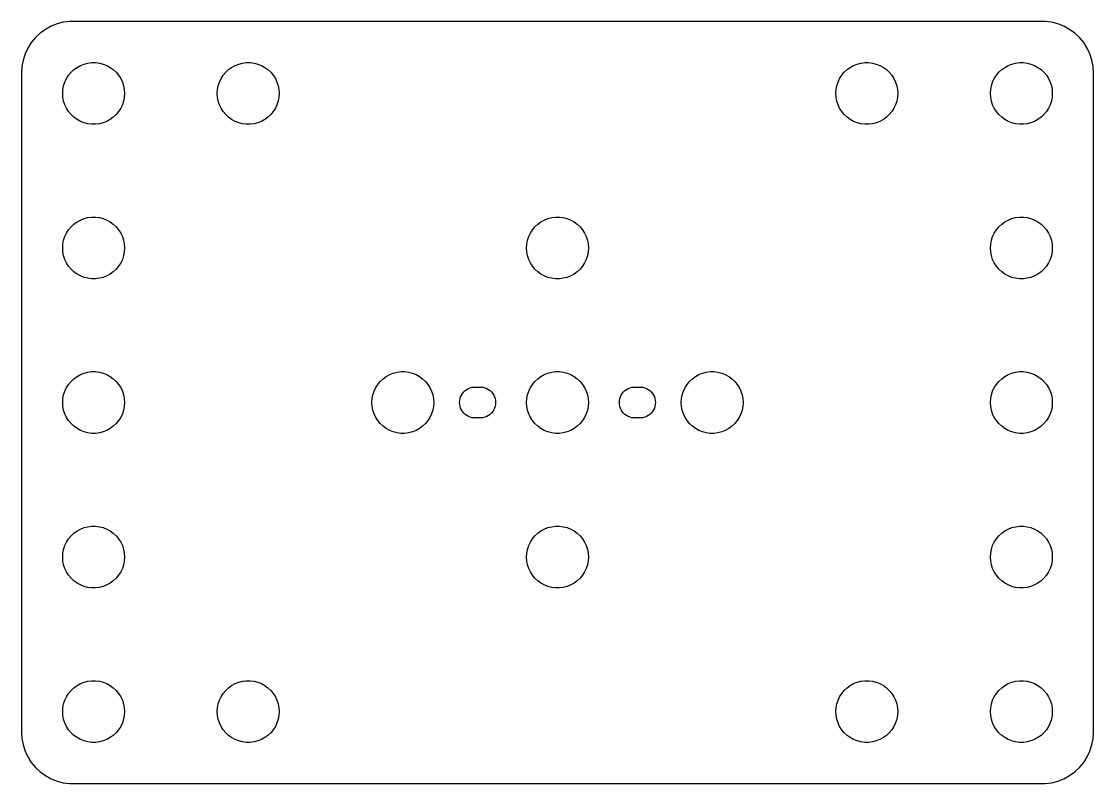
# Model space of a CAD drawing. Header units: metres. Extents: x -52 to 52, y -37 to 289.
# Drawn here: x -52 to 52, y 131 to 205 of the extents above; entities that cross this region are included whole.
import ezdxf

# ---------------------------------------------------------------- set-up
doc = ezdxf.new("R2010")
doc.units = ezdxf.units.M

msp = doc.modelspace()

# ---------------------------------------------------------------- linework, layer by layer
for p, q in [((-47.9369, 204.911), (-48.5451, 204.755)), ((-47.3139, 204.99), (-47.9369, 204.911)), ((47.3139, 204.99), (-47.3139, 204.99)), ((47.9369, 204.911), (47.3139, 204.99)), ((48.5451, 204.755), (47.9369, 204.911)), ((-50.1871, 203.853), (-50.6448, 203.423)), ((-49.6791, 204.222), (-50.1871, 203.853)), ((-49.1289, 204.524), (-49.6791, 204.222)), ((-48.5451, 204.755), (-49.1289, 204.524)), ((49.1289, 204.524), (48.5451, 204.755)), ((49.6791, 204.222), (49.1289, 204.524)), ((50.1871, 203.853), (49.6791, 204.222)), ((50.6448, 203.423), (50.1871, 203.853)), ((-51.0451, 202.939), (-51.3815, 202.409)), ((-50.6448, 203.423), (-51.0451, 202.939)), ((51.0451, 202.939), (50.6448, 203.423)), ((51.3815, 202.409), (51.0451, 202.939)), ((-51.6489, 201.841), (-51.8429, 201.243)), ((-51.3815, 202.409), (-51.6489, 201.841)), ((51.6489, 201.841), (51.3815, 202.409)), ((51.8429, 201.243), (51.6489, 201.841)), ((-51.8429, 201.243), (-51.9606, 200.627)), ((-46.2773, 200.714), (-45.927, 200.853)), ((-45.927, 200.853), (-45.5621, 200.947)), ((-45.5621, 200.947), (-45.1884, 200.994)), ((-45.1884, 200.994), (-44.8116, 200.994)), ((-44.8116, 200.994), (-44.4379, 200.947)), ((-44.4379, 200.947), (-44.0729, 200.853)), ((-44.0729, 200.853), (-43.7227, 200.714)), ((-31.2773, 200.714), (-30.927, 200.853)), ((-30.927, 200.853), (-30.5621, 200.947)), ((-30.5621, 200.947), (-30.1884, 200.994)), ((-30.1884, 200.994), (-29.8116, 200.994)), ((-29.8116, 200.994), (-29.4379, 200.947)), ((-29.4379, 200.947), (-29.0729, 200.853)), ((-29.0729, 200.853), (-28.7227, 200.714)), ((28.7227, 200.714), (29.0729, 200.853)), ((29.0729, 200.853), (29.4379, 200.947)), ((29.4379, 200.947), (29.8116, 200.994)), ((29.8116, 200.994), (30.1884, 200.994)), ((30.1884, 200.994), (30.5621, 200.947)), ((30.5621, 200.947), (30.927, 200.853)), ((30.927, 200.853), (31.2773, 200.714)), ((43.7227, 200.714), (44.0729, 200.853)), ((44.0729, 200.853), (44.4379, 200.947)), ((44.4379, 200.947), (44.8116, 200.994)), ((44.8116, 200.994), (45.1884, 200.994)), ((45.1884, 200.994), (45.5621, 200.947)), ((45.5621, 200.947), (45.927, 200.853)), ((45.927, 200.853), (46.2773, 200.714)), ((51.9606, 200.627), (51.8429, 201.243)), ((-51.9606, 200.627), (-52, 200)), ((-52, 200), (-52, 136)), ((-47.6289, 199.445), (-47.427, 199.763)), ((-47.427, 199.763), (-47.1869, 200.054)), ((-47.1869, 200.054), (-46.9123, 200.312)), ((-46.9123, 200.312), (-46.6075, 200.533)), ((-46.6075, 200.533), (-46.2773, 200.714)), ((-43.7227, 200.714), (-43.3925, 200.533)), ((-43.3925, 200.533), (-43.0877, 200.312)), ((-43.0877, 200.312), (-42.8131, 200.054)), ((-42.8131, 200.054), (-42.5729, 199.763)), ((-42.5729, 199.763), (-42.3711, 199.445)), ((-32.6289, 199.445), (-32.427, 199.763)), ((-32.427, 199.763), (-32.1869, 200.054)), ((-32.1869, 200.054), (-31.9123, 200.312)), ((-31.9123, 200.312), (-31.6075, 200.533)), ((-31.6075, 200.533), (-31.2773, 200.714)), ((-28.7227, 200.714), (-28.3925, 200.533)), ((-28.3925, 200.533), (-28.0877, 200.312)), ((-28.0877, 200.312), (-27.8131, 200.054)), ((-27.8131, 200.054), (-27.5729, 199.763)), ((-27.5729, 199.763), (-27.3711, 199.445)), ((27.3711, 199.445), (27.5729, 199.763)), ((27.5729, 199.763), (27.8131, 200.054)), ((27.8131, 200.054), (28.0877, 200.312)), ((28.0877, 200.312), (28.3925, 200.533)), ((28.3925, 200.533), (28.7227, 200.714)), ((31.2773, 200.714), (31.6075, 200.533)), ((31.6075, 200.533), (31.9123, 200.312)), ((31.9123, 200.312), (32.1869, 200.054)), ((32.1869, 200.054), (32.427, 199.763)), ((32.427, 199.763), (32.6289, 199.445)), ((42.3711, 199.445), (42.5729, 199.763)), ((42.5729, 199.763), (42.8131, 200.054)), ((42.8131, 200.054), (43.0877, 200.312)), ((43.0877, 200.312), (43.3925, 200.533)), ((43.3925, 200.533), (43.7227, 200.714)), ((46.2773, 200.714), (46.6075, 200.533)), ((46.6075, 200.533), (46.9123, 200.312)), ((46.9123, 200.312), (47.1869, 200.054)), ((47.1869, 200.054), (47.427, 199.763)), ((47.427, 199.763), (47.6289, 199.445)), ((52, 200), (51.9606, 200.627)), ((52, 136), (52, 200)), ((-47.9763, 198.376), (-47.9057, 198.746)), ((-47.9057, 198.746), (-47.7893, 199.104)), ((-47.7893, 199.104), (-47.6289, 199.445)), ((-42.3711, 199.445), (-42.2107, 199.104)), ((-42.2107, 199.104), (-42.0942, 198.746)), ((-42.0942, 198.746), (-42.0237, 198.376)), ((-32.9763, 198.376), (-32.9057, 198.746)), ((-32.9057, 198.746), (-32.7893, 199.104)), ((-32.7893, 199.104), (-32.6289, 199.445)), ((-27.3711, 199.445), (-27.2107, 199.104)), ((-27.2107, 199.104), (-27.0942, 198.746)), ((-27.0942, 198.746), (-27.0237, 198.376)), ((27.0237, 198.376), (27.0942, 198.746)), ((27.0942, 198.746), (27.2107, 199.104)), ((27.2107, 199.104), (27.3711, 199.445)), ((32.6289, 199.445), (32.7893, 199.104)), ((32.7893, 199.104), (32.9057, 198.746)), ((32.9057, 198.746), (32.9763, 198.376)), ((42.0237, 198.376), (42.0942, 198.746)), ((42.0942, 198.746), (42.2107, 199.104)), ((42.2107, 199.104), (42.3711, 199.445)), ((47.6289, 199.445), (47.7893, 199.104)), ((47.7893, 199.104), (47.9057, 198.746)), ((47.9057, 198.746), (47.9763, 198.376)), ((-48, 198), (-47.9763, 198.376)), ((-47.9763, 197.624), (-48, 198)), ((-47.9057, 197.254), (-47.9763, 197.624)), ((-42.0237, 197.624), (-42.0942, 197.254)), ((-42.0237, 198.376), (-42, 198)), ((-42, 198), (-42.0237, 197.624)), ((-33, 198), (-32.9763, 198.376)), ((-32.9763, 197.624), (-33, 198)), ((-32.9057, 197.254), (-32.9763, 197.624)), ((-27.0237, 197.624), (-27.0942, 197.254)), ((-27.0237, 198.376), (-27, 198)), ((-27, 198), (-27.0237, 197.624)), ((27, 198), (27.0237, 198.376)), ((27.0237, 197.624), (27, 198)), ((27.0942, 197.254), (27.0237, 197.624)), ((32.9763, 197.624), (32.9057, 197.254)), ((32.9763, 198.376), (33, 198)), ((33, 198), (32.9763, 197.624)), ((42, 198), (42.0237, 198.376)), ((42.0237, 197.624), (42, 198)), ((42.0942, 197.254), (42.0237, 197.624)), ((47.9763, 197.624), (47.9057, 197.254)), ((47.9763, 198.376), (48, 198)), ((48, 198), (47.9763, 197.624)), ((-47.7893, 196.896), (-47.9057, 197.254)), ((-47.6289, 196.555), (-47.7893, 196.896)), ((-42.2107, 196.896), (-42.3711, 196.555)), ((-42.0942, 197.254), (-42.2107, 196.896)), ((-32.7893, 196.896), (-32.9057, 197.254)), ((-32.6289, 196.555), (-32.7893, 196.896)), ((-27.2107, 196.896), (-27.3711, 196.555)), ((-27.0942, 197.254), (-27.2107, 196.896)), ((27.2107, 196.896), (27.0942, 197.254)), ((27.3711, 196.555), (27.2107, 196.896)), ((32.7893, 196.896), (32.6289, 196.555)), ((32.9057, 197.254), (32.7893, 196.896)), ((42.2107, 196.896), (42.0942, 197.254)), ((42.3711, 196.555), (42.2107, 196.896)), ((47.7893, 196.896), (47.6289, 196.555)), ((47.9057, 197.254), (47.7893, 196.896)), ((-47.427, 196.237), (-47.6289, 196.555)), ((-47.1869, 195.946), (-47.427, 196.237)), ((-46.9123, 195.688), (-47.1869, 195.946)), ((-46.6075, 195.467), (-46.9123, 195.688)), ((-43.0877, 195.688), (-43.3925, 195.467)), ((-42.8131, 195.946), (-43.0877, 195.688)), ((-42.5729, 196.237), (-42.8131, 195.946)), ((-42.3711, 196.555), (-42.5729, 196.237)), ((-32.427, 196.237), (-32.6289, 196.555)), ((-32.1869, 195.946), (-32.427, 196.237)), ((-31.9123, 195.688), (-32.1869, 195.946)), ((-31.6075, 195.467), (-31.9123, 195.688)), ((-28.0877, 195.688), (-28.3925, 195.467)), ((-27.8131, 195.946), (-28.0877, 195.688)), ((-27.5729, 196.237), (-27.8131, 195.946)), ((-27.3711, 196.555), (-27.5729, 196.237)), ((27.5729, 196.237), (27.3711, 196.555)), ((27.8131, 195.946), (27.5729, 196.237)), ((28.0877, 195.688), (27.8131, 195.946)), ((28.3925, 195.467), (28.0877, 195.688)), ((31.9123, 195.688), (31.6075, 195.467)), ((32.1869, 195.946), (31.9123, 195.688)), ((32.427, 196.237), (32.1869, 195.946)), ((32.6289, 196.555), (32.427, 196.237)), ((42.5729, 196.237), (42.3711, 196.555)), ((42.8131, 195.946), (42.5729, 196.237)), ((43.0877, 195.688), (42.8131, 195.946)), ((43.3925, 195.467), (43.0877, 195.688)), ((46.9123, 195.688), (46.6075, 195.467)), ((47.1869, 195.946), (46.9123, 195.688)), ((47.427, 196.237), (47.1869, 195.946)), ((47.6289, 196.555), (47.427, 196.237)), ((-46.2773, 195.286), (-46.6075, 195.467)), ((-45.927, 195.147), (-46.2773, 195.286)), ((-45.5621, 195.053), (-45.927, 195.147)), ((-45.1884, 195.006), (-45.5621, 195.053)), ((-44.8116, 195.006), (-45.1884, 195.006)), ((-44.4379, 195.053), (-44.8116, 195.006)), ((-44.0729, 195.147), (-44.4379, 195.053)), ((-43.7227, 195.286), (-44.0729, 195.147)), ((-43.3925, 195.467), (-43.7227, 195.286)), ((-31.2773, 195.286), (-31.6075, 195.467)), ((-30.927, 195.147), (-31.2773, 195.286)), ((-30.5621, 195.053), (-30.927, 195.147)), ((-30.1884, 195.006), (-30.5621, 195.053)), ((-29.8116, 195.006), (-30.1884, 195.006)), ((-29.4379, 195.053), (-29.8116, 195.006)), ((-29.0729, 195.147), (-29.4379, 195.053)), ((-28.7227, 195.286), (-29.0729, 195.147)), ((-28.3925, 195.467), (-28.7227, 195.286)), ((28.7227, 195.286), (28.3925, 195.467)), ((29.0729, 195.147), (28.7227, 195.286)), ((29.4379, 195.053), (29.0729, 195.147)), ((29.8116, 195.006), (29.4379, 195.053)), ((30.1884, 195.006), (29.8116, 195.006)), ((30.5621, 195.053), (30.1884, 195.006)), ((30.927, 195.147), (30.5621, 195.053)), ((31.2773, 195.286), (30.927, 195.147)), ((31.6075, 195.467), (31.2773, 195.286)), ((43.7227, 195.286), (43.3925, 195.467)), ((44.0729, 195.147), (43.7227, 195.286)), ((44.4379, 195.053), (44.0729, 195.147)), ((44.8116, 195.006), (44.4379, 195.053)), ((45.1884, 195.006), (44.8116, 195.006)), ((45.5621, 195.053), (45.1884, 195.006)), ((45.927, 195.147), (45.5621, 195.053)), ((46.2773, 195.286), (45.927, 195.147)), ((46.6075, 195.467), (46.2773, 195.286)), ((-47.1869, 185.054), (-46.9123, 185.312)), ((-46.9123, 185.312), (-46.6075, 185.533)), ((-46.6075, 185.533), (-46.2773, 185.714)), ((-46.2773, 185.714), (-45.927, 185.853)), ((-45.927, 185.853), (-45.5621, 185.947)), ((-45.5621, 185.947), (-45.1884, 185.994)), ((-45.1884, 185.994), (-44.8116, 185.994)), ((-44.8116, 185.994), (-44.4379, 185.947)), ((-44.4379, 185.947), (-44.0729, 185.853)), ((-44.0729, 185.853), (-43.7227, 185.714)), ((-43.7227, 185.714), (-43.3925, 185.533)), ((-43.3925, 185.533), (-43.0877, 185.312)), ((-43.0877, 185.312), (-42.8131, 185.054)), ((-2.1869, 185.054), (-1.91226, 185.312)), ((-1.91226, 185.312), (-1.60747, 185.533)), ((-1.60747, 185.533), (-1.27733, 185.714)), ((-1.27733, 185.714), (-0.92705, 185.853)), ((-0.92705, 185.853), (-0.56213, 185.947)), ((-0.56213, 185.947), (-0.18837, 185.994)), ((-0.18837, 185.994), (0.18837, 185.994)), ((0.18837, 185.994), (0.56213, 185.947)), ((0.56213, 185.947), (0.92705, 185.853)), ((0.92705, 185.853), (1.27733, 185.714)), ((1.27733, 185.714), (1.60747, 185.533)), ((1.60747, 185.533), (1.91226, 185.312)), ((1.91226, 185.312), (2.1869, 185.054)), ((42.8131, 185.054), (43.0877, 185.312)), ((43.0877, 185.312), (43.3925, 185.533)), ((43.3925, 185.533), (43.7227, 185.714)), ((43.7227, 185.714), (44.0729, 185.853)), ((44.0729, 185.853), (44.4379, 185.947)), ((44.4379, 185.947), (44.8116, 185.994)), ((44.8116, 185.994), (45.1884, 185.994)), ((45.1884, 185.994), (45.5621, 185.947)), ((45.5621, 185.947), (45.927, 185.853)), ((45.927, 185.853), (46.2773, 185.714)), ((46.2773, 185.714), (46.6075, 185.533)), ((46.6075, 185.533), (46.9123, 185.312)), ((46.9123, 185.312), (47.1869, 185.054)), ((-47.9057, 183.746), (-47.7893, 184.104)), ((-47.7893, 184.104), (-47.6289, 184.445)), ((-47.6289, 184.445), (-47.427, 184.763)), ((-47.427, 184.763), (-47.1869, 185.054)), ((-42.8131, 185.054), (-42.5729, 184.763)), ((-42.5729, 184.763), (-42.3711, 184.445)), ((-42.3711, 184.445), (-42.2107, 184.104)), ((-42.2107, 184.104), (-42.0942, 183.746)), ((-2.90575, 183.746), (-2.78932, 184.104)), ((-2.78932, 184.104), (-2.62891, 184.445)), ((-2.62891, 184.445), (-2.42705, 184.763)), ((-2.42705, 184.763), (-2.1869, 185.054)), ((2.1869, 185.054), (2.42705, 184.763)), ((2.42705, 184.763), (2.62891, 184.445)), ((2.62891, 184.445), (2.78932, 184.104)), ((2.78932, 184.104), (2.90575, 183.746)), ((42.0942, 183.746), (42.2107, 184.104)), ((42.2107, 184.104), (42.3711, 184.445)), ((42.3711, 184.445), (42.5729, 184.763)), ((42.5729, 184.763), (42.8131, 185.054)), ((47.1869, 185.054), (47.427, 184.763)), ((47.427, 184.763), (47.6289, 184.445)), ((47.6289, 184.445), (47.7893, 184.104)), ((47.7893, 184.104), (47.9057, 183.746)), ((-48, 183), (-47.9763, 183.376)), ((-47.9763, 183.376), (-47.9057, 183.746)), ((-42.0942, 183.746), (-42.0237, 183.376)), ((-42.0237, 183.376), (-42, 183)), ((-3, 183), (-2.97633, 183.376)), ((-2.97633, 183.376), (-2.90575, 183.746)), ((2.90575, 183.746), (2.97633, 183.376)), ((2.97633, 183.376), (3, 183)), ((42, 183), (42.0237, 183.376)), ((42.0237, 183.376), (42.0942, 183.746)), ((47.9057, 183.746), (47.9763, 183.376)), ((47.9763, 183.376), (48, 183)), ((-47.9763, 182.624), (-48, 183)), ((-47.9057, 182.254), (-47.9763, 182.624)), ((-47.7893, 181.896), (-47.9057, 182.254)), ((-42.0942, 182.254), (-42.2107, 181.896)), ((-42.0237, 182.624), (-42.0942, 182.254)), ((-42, 183), (-42.0237, 182.624)), ((-2.97633, 182.624), (-3, 183)), ((-2.90575, 182.254), (-2.97633, 182.624)), ((-2.78932, 181.896), (-2.90575, 182.254)), ((2.90575, 182.254), (2.78932, 181.896)), ((2.97633, 182.624), (2.90575, 182.254)), ((3, 183), (2.97633, 182.624)), ((42.0237, 182.624), (42, 183)), ((42.0942, 182.254), (42.0237, 182.624)), ((42.2107, 181.896), (42.0942, 182.254)), ((47.9057, 182.254), (47.7893, 181.896)), ((47.9763, 182.624), (47.9057, 182.254)), ((48, 183), (47.9763, 182.624)), ((-47.6289, 181.555), (-47.7893, 181.896)), ((-47.427, 181.237), (-47.6289, 181.555)), ((-47.1869, 180.946), (-47.427, 181.237)), ((-42.5729, 181.237), (-42.8131, 180.946)), ((-42.3711, 181.555), (-42.5729, 181.237)), ((-42.2107, 181.896), (-42.3711, 181.555)), ((-2.62891, 181.555), (-2.78932, 181.896)), ((-2.42705, 181.237), (-2.62891, 181.555)), ((-2.1869, 180.946), (-2.42705, 181.237)), ((2.42705, 181.237), (2.1869, 180.946)), ((2.62891, 181.555), (2.42705, 181.237)), ((2.78932, 181.896), (2.62891, 181.555)), ((42.3711, 181.555), (42.2107, 181.896)), ((42.5729, 181.237), (42.3711, 181.555)), ((42.8131, 180.946), (42.5729, 181.237)), ((47.427, 181.237), (47.1869, 180.946)), ((47.6289, 181.555), (47.427, 181.237)), ((47.7893, 181.896), (47.6289, 181.555)), ((-46.9123, 180.688), (-47.1869, 180.946)), ((-46.6075, 180.467), (-46.9123, 180.688)), ((-46.2773, 180.286), (-46.6075, 180.467)), ((-45.927, 180.147), (-46.2773, 180.286)), ((-45.5621, 180.053), (-45.927, 180.147)), ((-45.1884, 180.006), (-45.5621, 180.053)), ((-44.8116, 180.006), (-45.1884, 180.006)), ((-44.4379, 180.053), (-44.8116, 180.006)), ((-44.0729, 180.147), (-44.4379, 180.053)), ((-43.7227, 180.286), (-44.0729, 180.147)), ((-43.3925, 180.467), (-43.7227, 180.286)), ((-43.0877, 180.688), (-43.3925, 180.467)), ((-42.8131, 180.946), (-43.0877, 180.688)), ((-1.91226, 180.688), (-2.1869, 180.946)), ((-1.60747, 180.467), (-1.91226, 180.688)), ((-1.27733, 180.286), (-1.60747, 180.467)), ((-0.92705, 180.147), (-1.27733, 180.286)), ((-0.56213, 180.053), (-0.92705, 180.147)), ((-0.18837, 180.006), (-0.56213, 180.053)), ((0.18837, 180.006), (-0.18837, 180.006)), ((0.56213, 180.053), (0.18837, 180.006)), ((0.92705, 180.147), (0.56213, 180.053)), ((1.27733, 180.286), (0.92705, 180.147)), ((1.60747, 180.467), (1.27733, 180.286)), ((1.91226, 180.688), (1.60747, 180.467)), ((2.1869, 180.946), (1.91226, 180.688)), ((43.0877, 180.688), (42.8131, 180.946)), ((43.3925, 180.467), (43.0877, 180.688)), ((43.7227, 180.286), (43.3925, 180.467)), ((44.0729, 180.147), (43.7227, 180.286)), ((44.4379, 180.053), (44.0729, 180.147)), ((44.8116, 180.006), (44.4379, 180.053)), ((45.1884, 180.006), (44.8116, 180.006)), ((45.5621, 180.053), (45.1884, 180.006)), ((45.927, 180.147), (45.5621, 180.053)), ((46.2773, 180.286), (45.927, 180.147)), ((46.6075, 180.467), (46.2773, 180.286)), ((46.9123, 180.688), (46.6075, 180.467)), ((47.1869, 180.946), (46.9123, 180.688)), ((-46.6075, 170.533), (-46.2773, 170.714)), ((-46.2773, 170.714), (-45.927, 170.853)), ((-45.927, 170.853), (-45.5621, 170.947)), ((-45.5621, 170.947), (-45.1884, 170.994)), ((-45.1884, 170.994), (-44.8116, 170.994)), ((-44.8116, 170.994), (-44.4379, 170.947)), ((-44.4379, 170.947), (-44.0729, 170.853)), ((-44.0729, 170.853), (-43.7227, 170.714)), ((-43.7227, 170.714), (-43.3925, 170.533)), ((-16.6075, 170.533), (-16.2773, 170.714)), ((-16.2773, 170.714), (-15.927, 170.853)), ((-15.927, 170.853), (-15.5621, 170.947)), ((-15.5621, 170.947), (-15.1884, 170.994)), ((-15.1884, 170.994), (-14.8116, 170.994)), ((-14.8116, 170.994), (-14.4379, 170.947)), ((-14.4379, 170.947), (-14.0729, 170.853)), ((-14.0729, 170.853), (-13.7227, 170.714)), ((-13.7227, 170.714), (-13.3925, 170.533)), ((-1.60747, 170.533), (-1.27733, 170.714)), ((-1.27733, 170.714), (-0.92705, 170.853)), ((-0.92705, 170.853), (-0.56213, 170.947)), ((-0.56213, 170.947), (-0.18837, 170.994)), ((-0.18837, 170.994), (0.18837, 170.994)), ((0.18837, 170.994), (0.56213, 170.947)), ((0.56213, 170.947), (0.92705, 170.853)), ((0.92705, 170.853), (1.27733, 170.714)), ((1.27733, 170.714), (1.60747, 170.533)), ((13.3925, 170.533), (13.7227, 170.714)), ((13.7227, 170.714), (14.0729, 170.853)), ((14.0729, 170.853), (14.4379, 170.947)), ((14.4379, 170.947), (14.8116, 170.994)), ((14.8116, 170.994), (15.1884, 170.994)), ((15.1884, 170.994), (15.5621, 170.947)), ((15.5621, 170.947), (15.927, 170.853)), ((15.927, 170.853), (16.2773, 170.714)), ((16.2773, 170.714), (16.6075, 170.533)), ((43.3925, 170.533), (43.7227, 170.714)), ((43.7227, 170.714), (44.0729, 170.853)), ((44.0729, 170.853), (44.4379, 170.947)), ((44.4379, 170.947), (44.8116, 170.994)), ((44.8116, 170.994), (45.1884, 170.994)), ((45.1884, 170.994), (45.5621, 170.947)), ((45.5621, 170.947), (45.927, 170.853)), ((45.927, 170.853), (46.2773, 170.714)), ((46.2773, 170.714), (46.6075, 170.533)), ((-47.6289, 169.445), (-47.427, 169.763)), ((-47.427, 169.763), (-47.1869, 170.054)), ((-47.1869, 170.054), (-46.9123, 170.312)), ((-46.9123, 170.312), (-46.6075, 170.533)), ((-43.3925, 170.533), (-43.0877, 170.312)), ((-43.0877, 170.312), (-42.8131, 170.054)), ((-42.8131, 170.054), (-42.5729, 169.763)), ((-42.5729, 169.763), (-42.3711, 169.445)), ((-17.6289, 169.445), (-17.427, 169.763)), ((-17.427, 169.763), (-17.1869, 170.054)), ((-17.1869, 170.054), (-16.9123, 170.312)), ((-16.9123, 170.312), (-16.6075, 170.533)), ((-13.3925, 170.533), (-13.0877, 170.312)), ((-13.0877, 170.312), (-12.8131, 170.054)), ((-12.8131, 170.054), (-12.5729, 169.763)), ((-12.5729, 169.763), (-12.3711, 169.445)), ((-2.62891, 169.445), (-2.42705, 169.763)), ((-2.42705, 169.763), (-2.1869, 170.054)), ((-2.1869, 170.054), (-1.91226, 170.312)), ((-1.91226, 170.312), (-1.60747, 170.533)), ((1.60747, 170.533), (1.91226, 170.312)), ((1.91226, 170.312), (2.1869, 170.054)), ((2.1869, 170.054), (2.42705, 169.763)), ((2.42705, 169.763), (2.62891, 169.445)), ((12.3711, 169.445), (12.5729, 169.763)), ((12.5729, 169.763), (12.8131, 170.054)), ((12.8131, 170.054), (13.0877, 170.312)), ((13.0877, 170.312), (13.3925, 170.533)), ((16.6075, 170.533), (16.9123, 170.312)), ((16.9123, 170.312), (17.1869, 170.054)), ((17.1869, 170.054), (17.427, 169.763)), ((17.427, 169.763), (17.6289, 169.445)), ((42.3711, 169.445), (42.5729, 169.763)), ((42.5729, 169.763), (42.8131, 170.054)), ((42.8131, 170.054), (43.0877, 170.312)), ((43.0877, 170.312), (43.3925, 170.533)), ((46.6075, 170.533), (46.9123, 170.312)), ((46.9123, 170.312), (47.1869, 170.054)), ((47.1869, 170.054), (47.427, 169.763)), ((47.427, 169.763), (47.6289, 169.445)), ((-47.9763, 168.376), (-47.9057, 168.746)), ((-47.9057, 168.746), (-47.7893, 169.104)), ((-47.7893, 169.104), (-47.6289, 169.445)), ((-42.3711, 169.445), (-42.2107, 169.104)), ((-42.2107, 169.104), (-42.0942, 168.746)), ((-42.0942, 168.746), (-42.0237, 168.376)), ((-17.9763, 168.376), (-17.9057, 168.746)), ((-17.9057, 168.746), (-17.7893, 169.104)), ((-17.7893, 169.104), (-17.6289, 169.445)), ((-12.3711, 169.445), (-12.2107, 169.104)), ((-12.2107, 169.104), (-12.0942, 168.746)), ((-12.0942, 168.746), (-12.0237, 168.376)), ((-9.45287, 168.373), (-9.39465, 168.552)), ((-9.39465, 168.552), (-9.31445, 168.723)), ((-9.31445, 168.723), (-9.21352, 168.882)), ((-9.21352, 168.882), (-9.09344, 169.027)), ((-9.09344, 169.027), (-8.95613, 169.156)), ((-8.95613, 169.156), (-8.80373, 169.266)), ((-8.80373, 169.266), (-8.63866, 169.357)), ((-8.63866, 169.357), (-8.46352, 169.427)), ((-8.46352, 169.427), (-8.28107, 169.473)), ((-8.28107, 169.473), (-8.09418, 169.497)), ((-8.09418, 169.497), (-7.40581, 169.497)), ((-7.40581, 169.497), (-7.21892, 169.473)), ((-7.21892, 169.473), (-7.03647, 169.427)), ((-7.03647, 169.427), (-6.86133, 169.357)), ((-6.86133, 169.357), (-6.69626, 169.266)), ((-6.69626, 169.266), (-6.54385, 169.156)), ((-6.54385, 169.156), (-6.40654, 169.027)), ((-6.40654, 169.027), (-6.28647, 168.882)), ((-6.28647, 168.882), (-6.18553, 168.723)), ((-6.18553, 168.723), (-6.10533, 168.552)), ((-6.10533, 168.552), (-6.04712, 168.373)), ((-2.97633, 168.376), (-2.90575, 168.746)), ((-2.90575, 168.746), (-2.78932, 169.104)), ((-2.78932, 169.104), (-2.62891, 169.445)), ((2.62891, 169.445), (2.78932, 169.104)), ((2.78932, 169.104), (2.90575, 168.746)), ((2.90575, 168.746), (2.97633, 168.376)), ((6.04712, 168.373), (6.10533, 168.552)), ((6.10533, 168.552), (6.18553, 168.723)), ((6.18553, 168.723), (6.28647, 168.882)), ((6.28647, 168.882), (6.40654, 169.027)), ((6.40654, 169.027), (6.54385, 169.156)), ((6.54385, 169.156), (6.69626, 169.266)), ((6.69626, 169.266), (6.86133, 169.357)), ((6.86133, 169.357), (7.03647, 169.427)), ((7.03647, 169.427), (7.21892, 169.473)), ((7.21892, 169.473), (7.40581, 169.497)), ((7.40581, 169.497), (8.09418, 169.497)), ((8.09418, 169.497), (8.28107, 169.473)), ((8.28107, 169.473), (8.46352, 169.427)), ((8.46352, 169.427), (8.63866, 169.357)), ((8.63866, 169.357), (8.80373, 169.266)), ((8.80373, 169.266), (8.95613, 169.156)), ((8.95613, 169.156), (9.09344, 169.027)), ((9.09344, 169.027), (9.21352, 168.882)), ((9.21352, 168.882), (9.31445, 168.723)), ((9.31445, 168.723), (9.39465, 168.552)), ((9.39465, 168.552), (9.45287, 168.373)), ((12.0237, 168.376), (12.0942, 168.746)), ((12.0942, 168.746), (12.2107, 169.104)), ((12.2107, 169.104), (12.3711, 169.445)), ((17.6289, 169.445), (17.7893, 169.104)), ((17.7893, 169.104), (17.9057, 168.746)), ((17.9057, 168.746), (17.9763, 168.376)), ((42.0237, 168.376), (42.0942, 168.746)), ((42.0942, 168.746), (42.2107, 169.104)), ((42.2107, 169.104), (42.3711, 169.445)), ((47.6289, 169.445), (47.7893, 169.104)), ((47.7893, 169.104), (47.9057, 168.746)), ((47.9057, 168.746), (47.9763, 168.376)), ((-48, 168), (-47.9763, 168.376)), ((-47.9763, 167.624), (-48, 168)), ((-47.9057, 167.254), (-47.9763, 167.624)), ((-42.0237, 167.624), (-42.0942, 167.254)), ((-42.0237, 168.376), (-42, 168)), ((-42, 168), (-42.0237, 167.624)), ((-18, 168), (-17.9763, 168.376)), ((-17.9763, 167.624), (-18, 168)), ((-17.9057, 167.254), (-17.9763, 167.624)), ((-12.0237, 167.624), (-12.0942, 167.254)), ((-12.0237, 168.376), (-12, 168)), ((-12, 168), (-12.0237, 167.624)), ((-9.5, 168), (-9.48816, 168.188)), ((-9.48816, 167.812), (-9.5, 168)), ((-9.48816, 168.188), (-9.45287, 168.373)), ((-9.45287, 167.627), (-9.48816, 167.812)), ((-9.39465, 167.448), (-9.45287, 167.627)), ((-9.31445, 167.277), (-9.39465, 167.448)), ((-6.10533, 167.448), (-6.18553, 167.277)), ((-6.04712, 167.627), (-6.10533, 167.448)), ((-6.04712, 168.373), (-6.01183, 168.188)), ((-6.01183, 167.812), (-6.04712, 167.627)), ((-6.01183, 168.188), (-6, 168)), ((-6, 168), (-6.01183, 167.812)), ((-3, 168), (-2.97633, 168.376)), ((-2.97633, 167.624), (-3, 168)), ((-2.90575, 167.254), (-2.97633, 167.624)), ((2.97633, 167.624), (2.90575, 167.254)), ((2.97633, 168.376), (3, 168)), ((3, 168), (2.97633, 167.624)), ((6, 168), (6.01183, 168.188)), ((6.01183, 167.812), (6, 168)), ((6.01183, 168.188), (6.04712, 168.373)), ((6.04712, 167.627), (6.01183, 167.812)), ((6.10533, 167.448), (6.04712, 167.627)), ((6.18553, 167.277), (6.10533, 167.448)), ((9.39465, 167.448), (9.31445, 167.277)), ((9.45287, 167.627), (9.39465, 167.448)), ((9.45287, 168.373), (9.48816, 168.188)), ((9.48816, 167.812), (9.45287, 167.627)), ((9.48816, 168.188), (9.5, 168)), ((9.5, 168), (9.48816, 167.812)), ((12, 168), (12.0237, 168.376)), ((12.0237, 167.624), (12, 168)), ((12.0942, 167.254), (12.0237, 167.624)), ((17.9763, 167.624), (17.9057, 167.254)), ((17.9763, 168.376), (18, 168)), ((18, 168), (17.9763, 167.624)), ((42, 168), (42.0237, 168.376)), ((42.0237, 167.624), (42, 168)), ((42.0942, 167.254), (42.0237, 167.624)), ((47.9763, 167.624), (47.9057, 167.254)), ((47.9763, 168.376), (48, 168)), ((48, 168), (47.9763, 167.624)), ((-47.7893, 166.896), (-47.9057, 167.254)), ((-47.6289, 166.555), (-47.7893, 166.896)), ((-47.427, 166.237), (-47.6289, 166.555)), ((-42.3711, 166.555), (-42.5729, 166.237)), ((-42.2107, 166.896), (-42.3711, 166.555)), ((-42.0942, 167.254), (-42.2107, 166.896)), ((-17.7893, 166.896), (-17.9057, 167.254)), ((-17.6289, 166.555), (-17.7893, 166.896)), ((-17.427, 166.237), (-17.6289, 166.555)), ((-12.3711, 166.555), (-12.5729, 166.237)), ((-12.2107, 166.896), (-12.3711, 166.555)), ((-12.0942, 167.254), (-12.2107, 166.896)), ((-9.21352, 167.118), (-9.31445, 167.277)), ((-9.09344, 166.973), (-9.21352, 167.118)), ((-8.95613, 166.844), (-9.09344, 166.973)), ((-8.80373, 166.734), (-8.95613, 166.844)), ((-8.63866, 166.643), (-8.80373, 166.734)), ((-8.46352, 166.573), (-8.63866, 166.643)), ((-8.28107, 166.527), (-8.46352, 166.573)), ((-8.09418, 166.503), (-8.28107, 166.527)), ((-7.40581, 166.503), (-8.09418, 166.503)), ((-7.21892, 166.527), (-7.40581, 166.503)), ((-7.03647, 166.573), (-7.21892, 166.527)), ((-6.86133, 166.643), (-7.03647, 166.573)), ((-6.69626, 166.734), (-6.86133, 166.643)), ((-6.54385, 166.844), (-6.69626, 166.734)), ((-6.40654, 166.973), (-6.54385, 166.844)), ((-6.28647, 167.118), (-6.40654, 166.973)), ((-6.18553, 167.277), (-6.28647, 167.118)), ((-2.78932, 166.896), (-2.90575, 167.254)), ((-2.62891, 166.555), (-2.78932, 166.896)), ((-2.42705, 166.237), (-2.62891, 166.555)), ((2.62891, 166.555), (2.42705, 166.237)), ((2.78932, 166.896), (2.62891, 166.555)), ((2.90575, 167.254), (2.78932, 166.896)), ((6.28647, 167.118), (6.18553, 167.277)), ((6.40654, 166.973), (6.28647, 167.118)), ((6.54385, 166.844), (6.40654, 166.973)), ((6.69626, 166.734), (6.54385, 166.844)), ((6.86133, 166.643), (6.69626, 166.734)), ((7.03647, 166.573), (6.86133, 166.643)), ((7.21892, 166.527), (7.03647, 166.573)), ((7.40581, 166.503), (7.21892, 166.527)), ((8.09418, 166.503), (7.40581, 166.503)), ((8.28107, 166.527), (8.09418, 166.503)), ((8.46352, 166.573), (8.28107, 166.527)), ((8.63866, 166.643), (8.46352, 166.573)), ((8.80373, 166.734), (8.63866, 166.643)), ((8.95613, 166.844), (8.80373, 166.734)), ((9.09344, 166.973), (8.95613, 166.844)), ((9.21352, 167.118), (9.09344, 166.973)), ((9.31445, 167.277), (9.21352, 167.118)), ((12.2107, 166.896), (12.0942, 167.254)), ((12.3711, 166.555), (12.2107, 166.896)), ((12.5729, 166.237), (12.3711, 166.555)), ((17.6289, 166.555), (17.427, 166.237)), ((17.7893, 166.896), (17.6289, 166.555)), ((17.9057, 167.254), (17.7893, 166.896)), ((42.2107, 166.896), (42.0942, 167.254)), ((42.3711, 166.555), (42.2107, 166.896)), ((42.5729, 166.237), (42.3711, 166.555)), ((47.6289, 166.555), (47.427, 166.237)), ((47.7893, 166.896), (47.6289, 166.555)), ((47.9057, 167.254), (47.7893, 166.896)), ((-47.1869, 165.946), (-47.427, 166.237)), ((-46.9123, 165.688), (-47.1869, 165.946)), ((-46.6075, 165.467), (-46.9123, 165.688)), ((-46.2773, 165.286), (-46.6075, 165.467)), ((-43.3925, 165.467), (-43.7227, 165.286)), ((-43.0877, 165.688), (-43.3925, 165.467)), ((-42.8131, 165.946), (-43.0877, 165.688)), ((-42.5729, 166.237), (-42.8131, 165.946)), ((-17.1869, 165.946), (-17.427, 166.237)), ((-16.9123, 165.688), (-17.1869, 165.946)), ((-16.6075, 165.467), (-16.9123, 165.688)), ((-16.2773, 165.286), (-16.6075, 165.467)), ((-13.3925, 165.467), (-13.7227, 165.286)), ((-13.0877, 165.688), (-13.3925, 165.467)), ((-12.8131, 165.946), (-13.0877, 165.688)), ((-12.5729, 166.237), (-12.8131, 165.946)), ((-2.1869, 165.946), (-2.42705, 166.237)), ((-1.91226, 165.688), (-2.1869, 165.946)), ((-1.60747, 165.467), (-1.91226, 165.688)), ((-1.27733, 165.286), (-1.60747, 165.467)), ((1.60747, 165.467), (1.27733, 165.286)), ((1.91226, 165.688), (1.60747, 165.467)), ((2.1869, 165.946), (1.91226, 165.688)), ((2.42705, 166.237), (2.1869, 165.946)), ((12.8131, 165.946), (12.5729, 166.237)), ((13.0877, 165.688), (12.8131, 165.946)), ((13.3925, 165.467), (13.0877, 165.688)), ((13.7227, 165.286), (13.3925, 165.467)), ((16.6075, 165.467), (16.2773, 165.286)), ((16.9123, 165.688), (16.6075, 165.467)), ((17.1869, 165.946), (16.9123, 165.688)), ((17.427, 166.237), (17.1869, 165.946)), ((42.8131, 165.946), (42.5729, 166.237)), ((43.0877, 165.688), (42.8131, 165.946)), ((43.3925, 165.467), (43.0877, 165.688)), ((43.7227, 165.286), (43.3925, 165.467)), ((46.6075, 165.467), (46.2773, 165.286)), ((46.9123, 165.688), (46.6075, 165.467)), ((47.1869, 165.946), (46.9123, 165.688)), ((47.427, 166.237), (47.1869, 165.946)), ((-45.927, 165.147), (-46.2773, 165.286)), ((-45.5621, 165.053), (-45.927, 165.147)), ((-45.1884, 165.006), (-45.5621, 165.053)), ((-44.8116, 165.006), (-45.1884, 165.006)), ((-44.4379, 165.053), (-44.8116, 165.006)), ((-44.0729, 165.147), (-44.4379, 165.053)), ((-43.7227, 165.286), (-44.0729, 165.147)), ((-15.927, 165.147), (-16.2773, 165.286)), ((-15.5621, 165.053), (-15.927, 165.147)), ((-15.1884, 165.006), (-15.5621, 165.053)), ((-14.8116, 165.006), (-15.1884, 165.006)), ((-14.4379, 165.053), (-14.8116, 165.006)), ((-14.0729, 165.147), (-14.4379, 165.053)), ((-13.7227, 165.286), (-14.0729, 165.147)), ((-0.92705, 165.147), (-1.27733, 165.286)), ((-0.56213, 165.053), (-0.92705, 165.147)), ((-0.18837, 165.006), (-0.56213, 165.053)), ((0.18837, 165.006), (-0.18837, 165.006)), ((0.56213, 165.053), (0.18837, 165.006)), ((0.92705, 165.147), (0.56213, 165.053)), ((1.27733, 165.286), (0.92705, 165.147)), ((14.0729, 165.147), (13.7227, 165.286)), ((14.4379, 165.053), (14.0729, 165.147)), ((14.8116, 165.006), (14.4379, 165.053)), ((15.1884, 165.006), (14.8116, 165.006)), ((15.5621, 165.053), (15.1884, 165.006)), ((15.927, 165.147), (15.5621, 165.053)), ((16.2773, 165.286), (15.927, 165.147)), ((44.0729, 165.147), (43.7227, 165.286)), ((44.4379, 165.053), (44.0729, 165.147)), ((44.8116, 165.006), (44.4379, 165.053)), ((45.1884, 165.006), (44.8116, 165.006)), ((45.5621, 165.053), (45.1884, 165.006)), ((45.927, 165.147), (45.5621, 165.053)), ((46.2773, 165.286), (45.927, 165.147)), ((-47.427, 154.763), (-47.1869, 155.054)), ((-47.1869, 155.054), (-46.9123, 155.312)), ((-46.9123, 155.312), (-46.6075, 155.533)), ((-46.6075, 155.533), (-46.2773, 155.714)), ((-46.2773, 155.714), (-45.927, 155.853)), ((-45.927, 155.853), (-45.5621, 155.947)), ((-45.5621, 155.947), (-45.1884, 155.994)), ((-45.1884, 155.994), (-44.8116, 155.994)), ((-44.8116, 155.994), (-44.4379, 155.947)), ((-44.4379, 155.947), (-44.0729, 155.853)), ((-44.0729, 155.853), (-43.7227, 155.714)), ((-43.7227, 155.714), (-43.3925, 155.533)), ((-43.3925, 155.533), (-43.0877, 155.312)), ((-43.0877, 155.312), (-42.8131, 155.054)), ((-42.8131, 155.054), (-42.5729, 154.763)), ((-2.42705, 154.763), (-2.1869, 155.054)), ((-2.1869, 155.054), (-1.91226, 155.312)), ((-1.91226, 155.312), (-1.60747, 155.533)), ((-1.60747, 155.533), (-1.27733, 155.714)), ((-1.27733, 155.714), (-0.92705, 155.853)), ((-0.92705, 155.853), (-0.56213, 155.947)), ((-0.56213, 155.947), (-0.18837, 155.994)), ((-0.18837, 155.994), (0.18837, 155.994)), ((0.18837, 155.994), (0.56213, 155.947)), ((0.56213, 155.947), (0.92705, 155.853)), ((0.92705, 155.853), (1.27733, 155.714)), ((1.27733, 155.714), (1.60747, 155.533)), ((1.60747, 155.533), (1.91226, 155.312)), ((1.91226, 155.312), (2.1869, 155.054)), ((2.1869, 155.054), (2.42705, 154.763)), ((42.5729, 154.763), (42.8131, 155.054)), ((42.8131, 155.054), (43.0877, 155.312)), ((43.0877, 155.312), (43.3925, 155.533)), ((43.3925, 155.533), (43.7227, 155.714)), ((43.7227, 155.714), (44.0729, 155.853)), ((44.0729, 155.853), (44.4379, 155.947)), ((44.4379, 155.947), (44.8116, 155.994)), ((44.8116, 155.994), (45.1884, 155.994)), ((45.1884, 155.994), (45.5621, 155.947)), ((45.5621, 155.947), (45.927, 155.853)), ((45.927, 155.853), (46.2773, 155.714)), ((46.2773, 155.714), (46.6075, 155.533)), ((46.6075, 155.533), (46.9123, 155.312)), ((46.9123, 155.312), (47.1869, 155.054)), ((47.1869, 155.054), (47.427, 154.763)), ((-47.9057, 153.746), (-47.7893, 154.104)), ((-47.7893, 154.104), (-47.6289, 154.445)), ((-47.6289, 154.445), (-47.427, 154.763)), ((-42.5729, 154.763), (-42.3711, 154.445)), ((-42.3711, 154.445), (-42.2107, 154.104)), ((-42.2107, 154.104), (-42.0942, 153.746)), ((-2.90575, 153.746), (-2.78932, 154.104)), ((-2.78932, 154.104), (-2.62891, 154.445)), ((-2.62891, 154.445), (-2.42705, 154.763)), ((2.42705, 154.763), (2.62891, 154.445)), ((2.62891, 154.445), (2.78932, 154.104)), ((2.78932, 154.104), (2.90575, 153.746)), ((42.0942, 153.746), (42.2107, 154.104)), ((42.2107, 154.104), (42.3711, 154.445)), ((42.3711, 154.445), (42.5729, 154.763)), ((47.427, 154.763), (47.6289, 154.445)), ((47.6289, 154.445), (47.7893, 154.104)), ((47.7893, 154.104), (47.9057, 153.746)), ((-48, 153), (-47.9763, 153.376)), ((-47.9763, 152.624), (-48, 153)), ((-47.9763, 153.376), (-47.9057, 153.746)), ((-42.0942, 153.746), (-42.0237, 153.376)), ((-42.0237, 153.376), (-42, 153)), ((-42, 153), (-42.0237, 152.624)), ((-3, 153), (-2.97633, 153.376)), ((-2.97633, 152.624), (-3, 153)), ((-2.97633, 153.376), (-2.90575, 153.746)), ((2.90575, 153.746), (2.97633, 153.376)), ((2.97633, 153.376), (3, 153)), ((3, 153), (2.97633, 152.624)), ((42, 153), (42.0237, 153.376)), ((42.0237, 152.624), (42, 153)), ((42.0237, 153.376), (42.0942, 153.746)), ((47.9057, 153.746), (47.9763, 153.376)), ((47.9763, 153.376), (48, 153)), ((48, 153), (47.9763, 152.624)), ((-47.9057, 152.254), (-47.9763, 152.624)), ((-47.7893, 151.896), (-47.9057, 152.254)), ((-47.6289, 151.555), (-47.7893, 151.896)), ((-42.2107, 151.896), (-42.3711, 151.555)), ((-42.0942, 152.254), (-42.2107, 151.896)), ((-42.0237, 152.624), (-42.0942, 152.254)), ((-2.90575, 152.254), (-2.97633, 152.624)), ((-2.78932, 151.896), (-2.90575, 152.254)), ((-2.62891, 151.555), (-2.78932, 151.896)), ((2.78932, 151.896), (2.62891, 151.555)), ((2.90575, 152.254), (2.78932, 151.896)), ((2.97633, 152.624), (2.90575, 152.254)), ((42.0942, 152.254), (42.0237, 152.624)), ((42.2107, 151.896), (42.0942, 152.254)), ((42.3711, 151.555), (42.2107, 151.896)), ((47.7893, 151.896), (47.6289, 151.555)), ((47.9057, 152.254), (47.7893, 151.896)), ((47.9763, 152.624), (47.9057, 152.254)), ((-47.427, 151.237), (-47.6289, 151.555)), ((-47.1869, 150.946), (-47.427, 151.237)), ((-46.9123, 150.688), (-47.1869, 150.946)), ((-42.8131, 150.946), (-43.0877, 150.688)), ((-42.5729, 151.237), (-42.8131, 150.946)), ((-42.3711, 151.555), (-42.5729, 151.237)), ((-2.42705, 151.237), (-2.62891, 151.555)), ((-2.1869, 150.946), (-2.42705, 151.237)), ((-1.91226, 150.688), (-2.1869, 150.946)), ((2.1869, 150.946), (1.91226, 150.688)), ((2.42705, 151.237), (2.1869, 150.946)), ((2.62891, 151.555), (2.42705, 151.237)), ((42.5729, 151.237), (42.3711, 151.555)), ((42.8131, 150.946), (42.5729, 151.237)), ((43.0877, 150.688), (42.8131, 150.946)), ((47.1869, 150.946), (46.9123, 150.688)), ((47.427, 151.237), (47.1869, 150.946)), ((47.6289, 151.555), (47.427, 151.237)), ((-46.6075, 150.467), (-46.9123, 150.688)), ((-46.2773, 150.286), (-46.6075, 150.467)), ((-45.927, 150.147), (-46.2773, 150.286)), ((-45.5621, 150.053), (-45.927, 150.147)), ((-45.1884, 150.006), (-45.5621, 150.053)), ((-44.8116, 150.006), (-45.1884, 150.006)), ((-44.4379, 150.053), (-44.8116, 150.006)), ((-44.0729, 150.147), (-44.4379, 150.053)), ((-43.7227, 150.286), (-44.0729, 150.147)), ((-43.3925, 150.467), (-43.7227, 150.286)), ((-43.0877, 150.688), (-43.3925, 150.467)), ((-1.60747, 150.467), (-1.91226, 150.688)), ((-1.27733, 150.286), (-1.60747, 150.467)), ((-0.92705, 150.147), (-1.27733, 150.286)), ((-0.56213, 150.053), (-0.92705, 150.147)), ((-0.18837, 150.006), (-0.56213, 150.053)), ((0.18837, 150.006), (-0.18837, 150.006)), ((0.56213, 150.053), (0.18837, 150.006)), ((0.92705, 150.147), (0.56213, 150.053)), ((1.27733, 150.286), (0.92705, 150.147)), ((1.60747, 150.467), (1.27733, 150.286)), ((1.91226, 150.688), (1.60747, 150.467)), ((43.3925, 150.467), (43.0877, 150.688)), ((43.7227, 150.286), (43.3925, 150.467)), ((44.0729, 150.147), (43.7227, 150.286)), ((44.4379, 150.053), (44.0729, 150.147)), ((44.8116, 150.006), (44.4379, 150.053)), ((45.1884, 150.006), (44.8116, 150.006)), ((45.5621, 150.053), (45.1884, 150.006)), ((45.927, 150.147), (45.5621, 150.053)), ((46.2773, 150.286), (45.927, 150.147)), ((46.6075, 150.467), (46.2773, 150.286)), ((46.9123, 150.688), (46.6075, 150.467)), ((-46.9123, 140.312), (-46.6075, 140.533)), ((-46.6075, 140.533), (-46.2773, 140.714)), ((-46.2773, 140.714), (-45.927, 140.853)), ((-45.927, 140.853), (-45.5621, 140.947)), ((-45.5621, 140.947), (-45.1884, 140.994)), ((-45.1884, 140.994), (-44.8116, 140.994)), ((-44.8116, 140.994), (-44.4379, 140.947)), ((-44.4379, 140.947), (-44.0729, 140.853)), ((-44.0729, 140.853), (-43.7227, 140.714)), ((-43.7227, 140.714), (-43.3925, 140.533)), ((-43.3925, 140.533), (-43.0877, 140.312)), ((-31.9123, 140.312), (-31.6075, 140.533)), ((-31.6075, 140.533), (-31.2773, 140.714)), ((-31.2773, 140.714), (-30.927, 140.853)), ((-30.927, 140.853), (-30.5621, 140.947)), ((-30.5621, 140.947), (-30.1884, 140.994)), ((-30.1884, 140.994), (-29.8116, 140.994)), ((-29.8116, 140.994), (-29.4379, 140.947)), ((-29.4379, 140.947), (-29.0729, 140.853)), ((-29.0729, 140.853), (-28.7227, 140.714)), ((-28.7227, 140.714), (-28.3925, 140.533)), ((-28.3925, 140.533), (-28.0877, 140.312)), ((28.0877, 140.312), (28.3925, 140.533)), ((28.3925, 140.533), (28.7227, 140.714)), ((28.7227, 140.714), (29.0729, 140.853)), ((29.0729, 140.853), (29.4379, 140.947)), ((29.4379, 140.947), (29.8116, 140.994)), ((29.8116, 140.994), (30.1884, 140.994)), ((30.1884, 140.994), (30.5621, 140.947)), ((30.5621, 140.947), (30.927, 140.853)), ((30.927, 140.853), (31.2773, 140.714)), ((31.2773, 140.714), (31.6075, 140.533)), ((31.6075, 140.533), (31.9123, 140.312)), ((43.0877, 140.312), (43.3925, 140.533)), ((43.3925, 140.533), (43.7227, 140.714)), ((43.7227, 140.714), (44.0729, 140.853)), ((44.0729, 140.853), (44.4379, 140.947)), ((44.4379, 140.947), (44.8116, 140.994)), ((44.8116, 140.994), (45.1884, 140.994)), ((45.1884, 140.994), (45.5621, 140.947)), ((45.5621, 140.947), (45.927, 140.853)), ((45.927, 140.853), (46.2773, 140.714)), ((46.2773, 140.714), (46.6075, 140.533)), ((46.6075, 140.533), (46.9123, 140.312)), ((-47.7893, 139.104), (-47.6289, 139.445)), ((-47.6289, 139.445), (-47.427, 139.763)), ((-47.427, 139.763), (-47.1869, 140.054)), ((-47.1869, 140.054), (-46.9123, 140.312)), ((-43.0877, 140.312), (-42.8131, 140.054)), ((-42.8131, 140.054), (-42.5729, 139.763)), ((-42.5729, 139.763), (-42.3711, 139.445)), ((-42.3711, 139.445), (-42.2107, 139.104)), ((-32.7893, 139.104), (-32.6289, 139.445)), ((-32.6289, 139.445), (-32.427, 139.763)), ((-32.427, 139.763), (-32.1869, 140.054)), ((-32.1869, 140.054), (-31.9123, 140.312)), ((-28.0877, 140.312), (-27.8131, 140.054)), ((-27.8131, 140.054), (-27.5729, 139.763)), ((-27.5729, 139.763), (-27.3711, 139.445)), ((-27.3711, 139.445), (-27.2107, 139.104)), ((27.2107, 139.104), (27.3711, 139.445)), ((27.3711, 139.445), (27.5729, 139.763)), ((27.5729, 139.763), (27.8131, 140.054)), ((27.8131, 140.054), (28.0877, 140.312)), ((31.9123, 140.312), (32.1869, 140.054)), ((32.1869, 140.054), (32.427, 139.763)), ((32.427, 139.763), (32.6289, 139.445)), ((32.6289, 139.445), (32.7893, 139.104)), ((42.2107, 139.104), (42.3711, 139.445)), ((42.3711, 139.445), (42.5729, 139.763)), ((42.5729, 139.763), (42.8131, 140.054)), ((42.8131, 140.054), (43.0877, 140.312)), ((46.9123, 140.312), (47.1869, 140.054)), ((47.1869, 140.054), (47.427, 139.763)), ((47.427, 139.763), (47.6289, 139.445)), ((47.6289, 139.445), (47.7893, 139.104)), ((-48, 138), (-47.9763, 138.376)), ((-47.9763, 138.376), (-47.9057, 138.746)), ((-47.9057, 138.746), (-47.7893, 139.104)), ((-42.2107, 139.104), (-42.0942, 138.746)), ((-42.0942, 138.746), (-42.0237, 138.376)), ((-42.0237, 138.376), (-42, 138)), ((-33, 138), (-32.9763, 138.376)), ((-32.9763, 138.376), (-32.9057, 138.746)), ((-32.9057, 138.746), (-32.7893, 139.104)), ((-27.2107, 139.104), (-27.0942, 138.746)), ((-27.0942, 138.746), (-27.0237, 138.376)), ((-27.0237, 138.376), (-27, 138)), ((27, 138), (27.0237, 138.376)), ((27.0237, 138.376), (27.0942, 138.746)), ((27.0942, 138.746), (27.2107, 139.104)), ((32.7893, 139.104), (32.9057, 138.746)), ((32.9057, 138.746), (32.9763, 138.376)), ((32.9763, 138.376), (33, 138)), ((42, 138), (42.0237, 138.376)), ((42.0237, 138.376), (42.0942, 138.746)), ((42.0942, 138.746), (42.2107, 139.104)), ((47.7893, 139.104), (47.9057, 138.746)), ((47.9057, 138.746), (47.9763, 138.376)), ((47.9763, 138.376), (48, 138)), ((-47.9763, 137.624), (-48, 138)), ((-47.9057, 137.254), (-47.9763, 137.624)), ((-42.0237, 137.624), (-42.0942, 137.254)), ((-42, 138), (-42.0237, 137.624)), ((-32.9763, 137.624), (-33, 138)), ((-32.9057, 137.254), (-32.9763, 137.624)), ((-27.0237, 137.624), (-27.0942, 137.254)), ((-27, 138), (-27.0237, 137.624)), ((27.0237, 137.624), (27, 138)), ((27.0942, 137.254), (27.0237, 137.624)), ((32.9763, 137.624), (32.9057, 137.254)), ((33, 138), (32.9763, 137.624)), ((42.0237, 137.624), (42, 138)), ((42.0942, 137.254), (42.0237, 137.624)), ((47.9763, 137.624), (47.9057, 137.254)), ((48, 138), (47.9763, 137.624)), ((-47.7893, 136.896), (-47.9057, 137.254)), ((-47.6289, 136.555), (-47.7893, 136.896)), ((-47.427, 136.237), (-47.6289, 136.555)), ((-42.3711, 136.555), (-42.5729, 136.237)), ((-42.2107, 136.896), (-42.3711, 136.555)), ((-42.0942, 137.254), (-42.2107, 136.896)), ((-32.7893, 136.896), (-32.9057, 137.254)), ((-32.6289, 136.555), (-32.7893, 136.896)), ((-32.427, 136.237), (-32.6289, 136.555)), ((-27.3711, 136.555), (-27.5729, 136.237)), ((-27.2107, 136.896), (-27.3711, 136.555)), ((-27.0942, 137.254), (-27.2107, 136.896)), ((27.2107, 136.896), (27.0942, 137.254)), ((27.3711, 136.555), (27.2107, 136.896)), ((27.5729, 136.237), (27.3711, 136.555)), ((32.6289, 136.555), (32.427, 136.237)), ((32.7893, 136.896), (32.6289, 136.555)), ((32.9057, 137.254), (32.7893, 136.896)), ((42.2107, 136.896), (42.0942, 137.254)), ((42.3711, 136.555), (42.2107, 136.896)), ((42.5729, 136.237), (42.3711, 136.555)), ((47.6289, 136.555), (47.427, 136.237)), ((47.7893, 136.896), (47.6289, 136.555)), ((47.9057, 137.254), (47.7893, 136.896)), ((-52, 136), (-51.9606, 135.373)), ((-51.9606, 135.373), (-51.8429, 134.757)), ((-47.1869, 135.946), (-47.427, 136.237)), ((-46.9123, 135.688), (-47.1869, 135.946)), ((-46.6075, 135.467), (-46.9123, 135.688)), ((-46.2773, 135.286), (-46.6075, 135.467)), ((-45.927, 135.147), (-46.2773, 135.286)), ((-43.7227, 135.286), (-44.0729, 135.147)), ((-43.3925, 135.467), (-43.7227, 135.286)), ((-43.0877, 135.688), (-43.3925, 135.467)), ((-42.8131, 135.946), (-43.0877, 135.688)), ((-42.5729, 136.237), (-42.8131, 135.946)), ((-32.1869, 135.946), (-32.427, 136.237)), ((-31.9123, 135.688), (-32.1869, 135.946)), ((-31.6075, 135.467), (-31.9123, 135.688)), ((-31.2773, 135.286), (-31.6075, 135.467)), ((-30.927, 135.147), (-31.2773, 135.286)), ((-28.7227, 135.286), (-29.0729, 135.147)), ((-28.3925, 135.467), (-28.7227, 135.286)), ((-28.0877, 135.688), (-28.3925, 135.467)), ((-27.8131, 135.946), (-28.0877, 135.688)), ((-27.5729, 136.237), (-27.8131, 135.946)), ((27.8131, 135.946), (27.5729, 136.237)), ((28.0877, 135.688), (27.8131, 135.946)), ((28.3925, 135.467), (28.0877, 135.688)), ((28.7227, 135.286), (28.3925, 135.467)), ((29.0729, 135.147), (28.7227, 135.286)), ((31.2773, 135.286), (30.927, 135.147)), ((31.6075, 135.467), (31.2773, 135.286)), ((31.9123, 135.688), (31.6075, 135.467)), ((32.1869, 135.946), (31.9123, 135.688)), ((32.427, 136.237), (32.1869, 135.946)), ((42.8131, 135.946), (42.5729, 136.237)), ((43.0877, 135.688), (42.8131, 135.946)), ((43.3925, 135.467), (43.0877, 135.688)), ((43.7227, 135.286), (43.3925, 135.467)), ((44.0729, 135.147), (43.7227, 135.286)), ((46.2773, 135.286), (45.927, 135.147)), ((46.6075, 135.467), (46.2773, 135.286)), ((46.9123, 135.688), (46.6075, 135.467)), ((47.1869, 135.946), (46.9123, 135.688)), ((47.427, 136.237), (47.1869, 135.946)), ((51.8429, 134.757), (51.9606, 135.373)), ((51.9606, 135.373), (52, 136)), ((-51.8429, 134.757), (-51.6489, 134.159)), ((-45.5621, 135.053), (-45.927, 135.147)), ((-45.1884, 135.006), (-45.5621, 135.053)), ((-44.8116, 135.006), (-45.1884, 135.006)), ((-44.4379, 135.053), (-44.8116, 135.006)), ((-44.0729, 135.147), (-44.4379, 135.053)), ((-30.5621, 135.053), (-30.927, 135.147)), ((-30.1884, 135.006), (-30.5621, 135.053)), ((-29.8116, 135.006), (-30.1884, 135.006)), ((-29.4379, 135.053), (-29.8116, 135.006)), ((-29.0729, 135.147), (-29.4379, 135.053)), ((29.4379, 135.053), (29.0729, 135.147)), ((29.8116, 135.006), (29.4379, 135.053)), ((30.1884, 135.006), (29.8116, 135.006)), ((30.5621, 135.053), (30.1884, 135.006)), ((30.927, 135.147), (30.5621, 135.053)), ((44.4379, 135.053), (44.0729, 135.147)), ((44.8116, 135.006), (44.4379, 135.053)), ((45.1884, 135.006), (44.8116, 135.006)), ((45.5621, 135.053), (45.1884, 135.006)), ((45.927, 135.147), (45.5621, 135.053)), ((51.6489, 134.159), (51.8429, 134.757)), ((-51.6489, 134.159), (-51.3815, 133.591)), ((-51.3815, 133.591), (-51.0451, 133.061)), ((51.0451, 133.061), (51.3815, 133.591)), ((51.3815, 133.591), (51.6489, 134.159)), ((-51.0451, 133.061), (-50.6448, 132.577)), ((-50.6448, 132.577), (-50.1871, 132.147)), ((-50.1871, 132.147), (-49.6791, 131.778)), ((49.6791, 131.778), (50.1871, 132.147)), ((50.1871, 132.147), (50.6448, 132.577)), ((50.6448, 132.577), (51.0451, 133.061)), ((-49.6791, 131.778), (-49.1289, 131.476)), ((-49.1289, 131.476), (-48.5451, 131.245)), ((-48.5451, 131.245), (-47.9369, 131.089)), ((-47.9369, 131.089), (-47.3139, 131.01)), ((47.3139, 131.01), (47.9369, 131.089)), ((47.9369, 131.089), (48.5451, 131.245)), ((48.5451, 131.245), (49.1289, 131.476)), ((49.1289, 131.476), (49.6791, 131.778)), ((-47.3139, 131.01), (47.3139, 131.01))]:
    msp.add_line(p, q)

doc.saveas('drawing.dxf')
